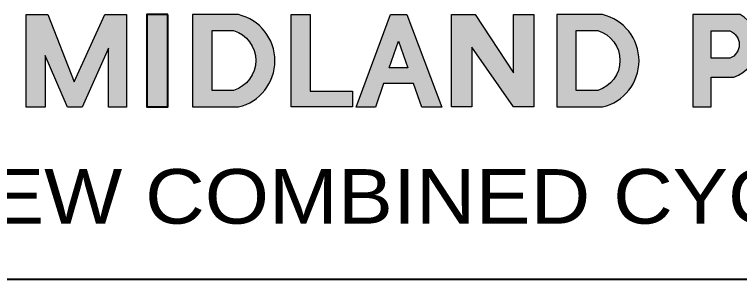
# Model space of a CAD drawing. Header units: inches. Extents: x 0 to 841, y 0 to 594.
# Drawn here: x 731.31 to 767.24, y 71.41 to 84.53 of the extents above; entities that cross this region are included whole.
import ezdxf
from ezdxf.enums import TextEntityAlignment as Align

# ---------------------------------------------------------------- set-up
doc = ezdxf.new("R2010")
doc.units = ezdxf.units.IN
doc.header["$MEASUREMENT"] = 0
doc.layers.add('BG Border', color=7, linetype='Continuous')
doc.styles.add('Arial', font='arial.ttf')

msp = doc.modelspace()

# ---------------------------------------------------------------- hatches: boundary and pattern name
at = {"layer": 'BG Border', "linetype": 'ByBlock', "true_color": 0x004c8c}
for points in [[(731.8826707098344, 79.95006550735383), (731.8826707098344, 84.52613619913365), (732.9551067184834, 84.52613619913365), (734.2600478003469, 81.19999960829895), (735.7802967407298, 84.52649037562091), (736.8570719047038, 84.52658822203384), (736.8570719047038, 79.95043651871175), (735.9655603145217, 79.95043651871175), (735.9655603145217, 82.86762494817584), (734.6605907513542, 79.95025218668303), (733.9370319310831, 79.95025218668303), (732.8258694513909, 82.50565975809829), (732.8258694513909, 79.95006550735383)], [(745.0228428887638, 79.9512595522946), (745.0228428887638, 84.52741477759606), (745.9531183847645, 84.52741477759606), (745.9531183847645, 80.73461579268391), (748.0591722485531, 80.73461579268391), (748.0591722485531, 79.9515354627559)], [(752.9560514431361, 79.95198044145856), (752.9560514431361, 84.52815797338918), (754.1318052072427, 84.52815797338918), (756.0434041875601, 81.63953695908646), (756.0434041875601, 84.52842214367033), (757.0389328484981, 84.52842214367033), (757.0389328484981, 79.9522610260458), (756.0438200130397, 79.9522610260458), (753.9767699897156, 82.91933426117272), (753.9767699897156, 79.95198044145856)]]:
    msp.add_hatch(color=154, dxfattribs=at).paths.add_polyline_path(points)
at = {"layer": 'BG Border', "linetype": 'Continuous', "true_color": 0x004c8c}
msp.add_hatch(color=154, dxfattribs=at).paths.add_polyline_path([(738.9114331223257, 84.52677490136931), (737.8567255825867, 84.52677490136931), (737.8567255825867, 79.95060840624973), (738.9114331223257, 79.95060840624973)])
at = {"layer": 'BG Border', "linetype": 'ByBlock', "true_color": 0x004c8c}
h = msp.add_hatch(color=154, dxfattribs=at)
edge = h.paths.add_edge_path()
edge.add_arc((741.8594139968587, 82.23877832027257), 2.351850224609819, 283.3839906761636, 436.651674856943)
edge.add_line((742.4023867548877, 84.5270921237173), (740.1304762358808, 84.52688563753506))
edge.add_line((740.1304762358808, 84.52688563753506), (740.1304762358808, 79.95102164469898))
edge.add_line((740.1304762358808, 79.95102164469898), (742.4038110814234, 79.9508029503626))
edge = h.paths.add_edge_path(flags=0)
edge.add_line((742.1650150852364, 80.77339777793374), (741.0950058880456, 80.77339777766619))
edge.add_line((741.0950058880456, 80.77339777766619), (741.0950058880455, 83.73375593885223))
edge.add_line((741.0950058880455, 83.73375593885223), (742.1650150852377, 83.73375593859095))
edge.add_arc((741.7209208522032, 82.25357685826253), 1.54536396931479, -73.29931720122983, 73.29931720118128, ccw=False)
h = msp.add_hatch(color=154, dxfattribs=at)
h.paths.add_polyline_path([(748.2353487692935, 79.94945263442077), (749.9408534685568, 84.5256783050751), (750.7548477534579, 84.52575227264495), (752.4862134182663, 79.94983890960016), (751.4913294282563, 79.94974850468745), (751.0822740268164, 81.1072609344786), (749.6005764291893, 81.1072609346967), (749.1914782268282, 79.94953951781014)])
h.paths.add_polyline_path([(749.8752974946465, 81.88470375492187), (750.3413971131178, 83.20373548175581), (750.8075321087707, 81.88470375492187)], flags=0)
h = msp.add_hatch(color=154, dxfattribs=at)
edge = h.paths.add_edge_path()
edge.add_arc((759.9048862304343, 82.23877832027254), 2.351850224609818, 283.3839906761634, 436.6516748569431)
edge.add_line((760.4478589884633, 84.52709212371727), (758.1759484686346, 84.52688563753506))
edge.add_line((758.1759484686346, 84.52688563753506), (758.1759484686346, 79.95102164469898))
edge.add_line((758.1759484686346, 79.95102164469898), (760.449283314999, 79.95080295036257))
edge = h.paths.add_edge_path(flags=0)
edge.add_arc((759.7663930857791, 82.25357685826243), 1.545363969314711, -73.29931720121749, 73.29931720119112, ccw=False)
edge.add_line((760.2104873188126, 80.77339777793381), (759.1404781207177, 80.77339777766619))
edge.add_line((759.1404781207177, 80.77339777766619), (759.1404781207177, 83.73375593885223))
edge.add_line((759.1404781207177, 83.73375593885223), (760.2104873188133, 83.73375593859085))
h = msp.add_hatch(color=154, dxfattribs=at)
edge = h.paths.add_edge_path()
edge.add_arc((766.4293586794784, 83.04926479734404), 1.698747891568986, 287.982520572038, 420.6078188625672)
edge.add_line((767.2630784238214, 84.5293512093493), (764.9204523465913, 84.52913833569376))
edge.add_line((764.9204523465913, 84.52913833569376), (764.9204523465913, 79.95306764414494))
edge.add_line((764.9204523465913, 79.95306764414494), (765.8248949870506, 79.95314983038563))
edge.add_line((765.8248949870506, 79.95314983038563), (765.8248949879538, 81.43349947440159))
edge.add_line((765.8248949879538, 81.43349947440159), (766.9538077442505, 81.43349947478953))
edge = h.paths.add_edge_path(flags=0)
edge.add_arc((766.4912813452712, 83.04295183750074), 0.7299356171920341, -68.40165426039522, 68.40165425628737, ccw=False)
edge.add_line((766.7599689727679, 82.36426710651313), (765.8248949879538, 82.3642671058632))
edge.add_line((765.8248949879538, 82.3642671058632), (765.8248949879538, 83.72163656842805))
edge.add_line((765.8248949879538, 83.72163656842805), (766.7599689728165, 83.7216365684691))

# ---------------------------------------------------------------- linework, layer by layer
at = {"layer": 'BG Border', "color": 7, "linetype": 'Continuous', "lineweight": 25}
msp.add_line((827.000002, 71.410071), (677.000006, 71.410071), dxfattribs=at)
at = {"layer": 'BG Border', "color": 7, "linetype": 'Continuous', "lineweight": 0}
for points in [[(731.882671, 79.950066), (731.882671, 84.526136), (732.955107, 84.526136), (734.260048, 81.2), (735.780297, 84.52649), (736.857072, 84.526588), (736.857072, 79.950437), (735.96556, 79.950437), (735.96556, 82.867625), (734.660591, 79.950252), (733.937032, 79.950252), (732.825869, 82.50566), (732.825869, 79.950066)], [(745.022843, 79.95126), (745.022843, 84.527415), (745.953118, 84.527415), (745.953118, 80.734616), (748.059172, 80.734616), (748.059172, 79.951535)], [(748.235349, 79.949453), (749.940853, 84.525678), (750.754848, 84.525752), (752.486213, 79.949839), (751.491329, 79.949749), (751.082274, 81.107261), (749.600576, 81.107261), (749.191478, 79.94954)], [(752.956051, 79.95198), (752.956051, 84.528158), (754.131805, 84.528158), (756.043404, 81.639537), (756.043404, 84.528422), (757.038933, 84.528422), (757.038933, 79.952261), (756.04382, 79.952261), (753.97677, 82.919334), (753.97677, 79.95198)], [(749.875297, 81.884704), (750.341397, 83.203735), (750.807532, 81.884704)]]:
    msp.add_lwpolyline(points, close=True, dxfattribs=at)
at = {"layer": 'BG Border', "color": 154, "linetype": 'Continuous', "lineweight": 25, "true_color": 0x004c8c}
msp.add_lwpolyline([(738.911433, 84.526775), (737.856726, 84.526775), (737.856726, 79.950608), (738.911433, 79.950608)], close=True, dxfattribs=at)
at = {"layer": 'BG Border', "color": 7, "linetype": 'Continuous', "lineweight": 0}
for points in [[(742.403811, 79.950803, 0.790232), (742.402387, 84.527092), (740.130476, 84.526886), (740.130476, 79.951022)], [(760.449283, 79.950803, 0.790232), (760.447859, 84.527092), (758.175948, 84.526886), (758.175948, 79.951022)], [(766.953808, 81.433499, 0.653294), (767.263078, 84.529351), (764.920452, 84.529138), (764.920452, 79.953068), (765.824895, 79.95315), (765.824895, 81.433499)], [(742.165015, 80.773398), (741.095006, 80.773398), (741.095006, 83.733756), (742.165015, 83.733756, -0.744011)], [(760.210487, 83.733756, -0.744011), (760.210487, 80.773398), (759.140478, 80.773398), (759.140478, 83.733756)], [(766.759969, 83.721637, -0.67962), (766.759969, 82.364267), (765.824895, 82.364267), (765.824895, 83.721637)]]:
    msp.add_lwpolyline(points, format="xyb", close=True, dxfattribs=at)

# ---------------------------------------------------------------- texts
at = {"layer": 'BG Border', "color": 7, "style": 'Arial', "width": 1.085385}
msp.add_text('BORYEONG NEW COMBINED CYCLE POWER PLANT UNIT #1', height=2.7, dxfattribs=at).set_placement((762.117803, 75.524881), align=Align.MIDDLE_CENTER)

doc.saveas('drawing.dxf')
